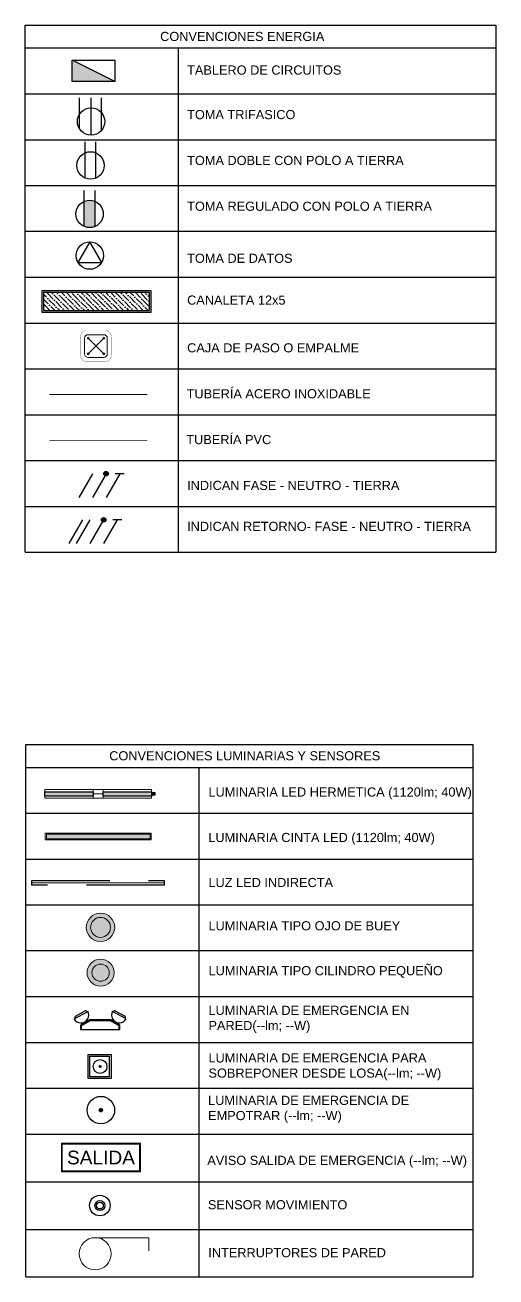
# Model space of a CAD drawing. Header units: millimetres. Extents: x -629 to 509, y -240 to 968.
# Drawn here: x 351.2 to 356.37, y 44.41 to 58.12 of the extents above; entities that cross this region are included whole.
import ezdxf
from ezdxf.lldxf.tags import DXFTag

# ---------------------------------------------------------------- set-up
doc = ezdxf.new("R2010")
doc.units = ezdxf.units.MM
for name, pattern in [('CONTINUA', [0]), ('DASHED2', [9.525, 6.35, -3.175]), ('LÍNEAS_OCULTASX2', [0.75, 0.5, -0.25])]:
    doc.linetypes.add(name, pattern=pattern)
for name, color, linetype in [('-ALAMBRADO', 7, 'Continuous'), ('-CN-GYD-ILUMINACION-EM', 1, 'Continuous'), ('-CN-GYD-TEXTOS', 7, 'Continuous'), ('BYPASS', 7, 'Continuous'), ('CAJA DE PASO', 86, 'Continuous'), ('GG_EMERGENCIA 03', 1, 'Continuous'), ('GG_LUMINARIA LED HERMETICA', 1, 'Continuous'), ('GG_PROYECCION', 9, 'DASHED2'), ('LUMINARIA DE EMERGENCIA', 5, 'Continuous'), ('LUMINARIA EMERGENCIA DE EMPOTRAR', 1, 'Continuous'), ('LUMINARIA LED CIRCULAR', 7, 'Continuous'), ('LUZ LED INDIRECTA', 7, 'Continuous'), ('RE60', 7, 'Continuous'), ('SENSOR MOVIMIENTO', 3, 'Continuous'), ('T', 1, 'Continuous'), ('TB', 7, 'Continuous'), ('TOMA REGULADO', 1, 'Continuous'), ('TOMA TRIFASICO', 1, 'Continuous')]:
    doc.layers.add(name, color=color, linetype=linetype)
for name, color, linetype, lineweight in [('-CN-GYD-INTERRUPTORES DE PARED', 3, 'Continuous', 20), ('-CN-GYD-LUMINARIA CINTA LED', 4, 'Continuous', 18), ('-CN-GYD-TUBERIA PVC', 96, 'PVC_LINE', 25), ('-CN-GYD-TUBERÍA ILUMINACION', 250, 'Continuous', 18), ('-CN-GYD-TUBERÍA PRINCIPAL ILUMINACION', 5, 'Continuous', 5), ('-CN-GYD-TUBERÍA TOMACORRIENTE PVC', 86, 'Continuous', 18), ('_TEXTO', 7, 'Continuous', 9), ('L', 7, 'Continuous', 15), ('LUMINARIA DE EMERGENCIA PARA SOBREPONER', 7, 'Continuous', 25), ('RE80', 7, 'Continuous', 15)]:
    doc.layers.add(name, color=color, linetype=linetype, lineweight=lineweight)
doc.layers.add('JCA_HATCH 254', color=7, linetype='Continuous', true_color=0xd1d1d1)
doc.styles.add('GYD', font='arial.ttf', dxfattribs={"height": 2.5})
doc.styles.add('ROMANS', font='arial.ttf')
doc.styles.get("Standard").update_dxf_attribs({"font": 'arial.ttf'})
tags = doc.linetypes.add('EMT_LINE', pattern='A,0.5,-0.2,["EMT",Standard,S=0.1,R=0,X=-0.1,Y=-0.05],-0.25', length=0.95).pattern_tags.tags
tags[6] = DXFTag(74, 10)
tags = doc.linetypes.add('PVC_LINE', pattern='A,0.5,-0.2,["PVC",Standard,S=0.1,R=0,X=-0.1,Y=-0.05],-0.25', length=0.95).pattern_tags.tags
tags[6] = DXFTag(74, 10)
pattern_1 = [(0, (0, 0), (0, 6.985), [5.08, -1.905]), (90, (0, 0), (-6.985, 4e-16), [5.08, -1.905])]
pattern_2 = [(270, (73.633, -1.35), (10.40324, -6.00631), [1.50158, -10.51105]), (360, (73.6335, -2.101), (10.40324, 6.00631), [0.75079, -20.05569]), (360, (73.6335, -2.289), (10.40324, 6.00631), [0.60063, -20.20584]), (360, (73.6335, -1.9134), (10.40324, 6.00631), [0.60063, -20.20584]), (330, (73.633, -2.477), (10.40324, 6.00631), [0.4805, -11.53212]), (30, (73.633, -1.726), (4e-09, 12.01262), [0.4805, -11.53212])]

# ---------------------------------------------------------------- blocks, each defined once
blk = doc.blocks.new('Sensor 360º_')
at = {"layer": 'SENSOR MOVIMIENTO'}
for radius in [0.113, 0.054, 0.0375]:
    blk.add_circle((0, 0), radius, dxfattribs=at)
blk = doc.blocks.new('OJO DE BUEY 12W')
at = {"layer": '-CN-GYD-TUBERÍA ILUMINACION', "linetype": 'EMT_LINE', "lineweight": 5, "ltscale": 10}
h = blk.add_hatch(color=256, dxfattribs=at)
h.dxf.hatch_style = 1
h.set_gradient(color1=(147, 149, 152), color2=(248, 246, 176), name='SPHERICAL')
edge = h.paths.add_edge_path()
edge.add_arc((0, 0), 72.7, 0, 360)
at = {"layer": 'JCA_HATCH 254', "transparency": 33554687}
h = blk.add_hatch(color=256, dxfattribs=at)
h.dxf.hatch_style = 1
h.paths.add_polyline_path([(-103.7, 0, 1), (103.7, 0, 1)])
h.paths.add_polyline_path([(72.7, 0, -1), (-72.7, 0, -1)], flags=16)
at = {"layer": '-CN-GYD-TUBERÍA ILUMINACION', "linetype": 'Continuous', "lineweight": 5, "ltscale": 10}
for radius in [103.7, 72.7]:
    blk.add_circle((0, 0), radius, dxfattribs=at)
blk = doc.blocks.new('Salida_3.8W')
h = blk.add_hatch()
h.set_pattern_fill('ANGLE', color=256)
h.set_pattern_definition(pattern_1)
h.paths.add_polyline_path([(0.434, -0.01), (0.434, 0.303), (-0.434, 0.303), (-0.434, -0.01)])
h.paths.add_polyline_path([(-0.424, 0), (-0.424, 0.293), (0.424, 0.293), (0.424, 0)], flags=16)
h = blk.add_hatch()
h.set_pattern_fill('ANGLE', color=256)
h.set_pattern_definition(pattern_1)
h.paths.add_polyline_path([(0.434, -0.01), (0.434, 0.303), (-0.434, 0.303), (-0.434, -0.01)])
h.paths.add_polyline_path([(-0.424, 0), (-0.424, 0.293), (0.424, 0.293), (0.424, 0)], flags=16)
at = {"layer": 'L'}
h = blk.add_hatch(dxfattribs=at)
h.set_pattern_fill('ANGLE', color=3)
h.set_pattern_definition([(0, (-44.6785, -37.2514), (0, 6.985), [5.08, -1.905]), (90, (-44.6785, -37.2514), (-6.985, 4e-16), [5.08, -1.905])])
h.paths.add_polyline_path([(0.434, -0.01), (0.434, 0.303), (-0.434, 0.303), (-0.434, -0.01)])
h.paths.add_polyline_path([(-0.424, 0), (-0.424, 0.293), (0.424, 0.293), (0.424, 0)], flags=16)
h = blk.add_hatch(color=3, dxfattribs=at)
h.paths.add_polyline_path([(0.434, -0.01), (0.434, 0.303), (-0.434, 0.303), (-0.434, -0.01)])
h.paths.add_polyline_path([(-0.424, 0), (-0.424, 0.293), (0.424, 0.293), (0.424, 0)], flags=16)
at = {"layer": 'L', "color": 3}
for points in [[(-0.434, 0.303), (0.434, 0.303), (0.434, -0.01), (-0.434, -0.01)], [(-0.424, 0.293), (0.424, 0.293), (0.424, 0), (-0.424, 0)]]:
    blk.add_lwpolyline(points, close=True, dxfattribs=at)
at = {"layer": 'L', "color": 3, "insert": (0, 0.146, 712.661), "char_height": 0.15, "width": 0.84839, "attachment_point": 5}
blk.add_mtext('\\pxqc;SALIDA', dxfattribs=at)
blk = doc.blocks.new('*U75')
at = {"layer": '-CN-GYD-ILUMINACION-EM', "ltscale": 0.3}
for p, q in [((-114, 285), (-197, 136)), ((-119, 277), (-119, 277)), ((-145, 270), (-200, 170)), ((-193, 144), (-193, 144)), ((-114, -285), (-197, -136)), ((-145, -270), (-200, -170)), ((-193, -144), (-193, -144)), ((-119, -277), (-119, -277))]:
    blk.add_line(p, q, dxfattribs=at)
at = {"layer": '-CN-GYD-ILUMINACION-EM'}
for p, q in [((0, 217), (-46, 217)), ((0, 207), (-40, 207)), ((0, -217), (0, 217)), ((-104, 116), (-104, -116)), ((-94, 114), (-94, -114)), ((-46, -217), (0, -217)), ((-40, -207), (0, -207))]:
    blk.add_line(p, q, dxfattribs=at)
for points in [[(-96, 130), (-110, 138)], [(-46, 217), (-104, 116)], [(-40, 207), (-94, 114)], [(-56, 199), (-70, 208)], [(-96, -130), (-110, -138)], [(-46, -217), (-104, -116)], [(-40, -207), (-94, -114)], [(-56, -199), (-70, -208)]]:
    blk.add_lwpolyline(points, dxfattribs=at)
at = {"layer": '-CN-GYD-ILUMINACION-EM', "ltscale": 0.3}
for centre, radius, start, end in [((-156, 211), 85.5, 240.9715, 60.9715), ((-128, 260), 19.1, 60.9715, 150.9715), ((-183, 161), 19.1, 150.9715, 240.9715), ((-156, -211), 85.5, 299.0285, 119.0285), ((-183, -161), 19.1, 119.0285, 209.0285), ((-128, -260), 19.1, 209.0285, 299.0285)]:
    blk.add_arc(centre, radius, start, end, dxfattribs=at)
at = {"layer": '-CN-GYD-TEXTOS', "style": 'GYD'}
blk.add_attdef('5', (-68, -406), '', height=125, rotation=90, dxfattribs=at)
blk = doc.blocks.new('A$Cc7fbbbd8')
at = {"layer": 'GG_EMERGENCIA 03', "ltscale": 0.3}
h = blk.add_hatch(dxfattribs=at)
h.set_pattern_fill('ANSI31', color=256, scale=0.0005, angle=90)
h.set_pattern_definition([(135, (0.0614115, 0.0595737), (-0.00112253, -0.00112253), [])])
edge = h.paths.add_edge_path()
edge.add_arc((0.0614, 0.1), 0.00475, 0, 360)
for points in [[(-0.005, 0.0348), (-0.005, 0.1606), (0.1278, 0.1606), (0.1278, 0.0348)], [(0.005, 0.0448), (0.005, 0.1506), (0.1178, 0.1506), (0.1178, 0.0448)]]:
    blk.add_lwpolyline(points, close=True, dxfattribs=at)
for radius in [0.0376, 0.00475]:
    blk.add_circle((0.0614, 0.1), radius, dxfattribs=at)
blk = doc.blocks.new('Luminaria Lineal lumen')
at = {"layer": '-CN-GYD-INTERRUPTORES DE PARED'}
h = blk.add_hatch(dxfattribs=at)
h.set_pattern_fill('SWAMP', color=252, scale=0.5, angle=90)
h.set_pattern_definition([(90, (-99.318, -5.545), (-10.99852, 6.35), [1.5875, -11.1125]), (180, (-99.3185, -4.7517), (-10.99852, -6.35), [0.79375, -21.2033]), (180, (-99.3185, -4.553), (-10.99852, -6.35), [0.635, -21.36205]), (180, (-99.3185, -4.95), (-10.99852, -6.35), [0.635, -21.36205]), (150, (-99.318, -4.355), (-10.99852, -6.35), [0.508, -12.192]), (210, (-99.318, -5.149), (-5e-09, -12.7), [0.508, -12.192])])
h.paths.add_polyline_path([(-560, 25), (-560, -25), (560, -25), (560, 25)])
at = {"layer": '-CN-GYD-INTERRUPTORES DE PARED', "color": 4}
for points in [[(-572, -37), (-572, 37), (572, 37), (572, -37)], [(-560, -25), (-560, 25), (560, 25), (560, -25)]]:
    blk.add_lwpolyline(points, close=True, dxfattribs=at)
blk = doc.blocks.new('GG_HERMETICA')
h = blk.add_hatch()
h.set_pattern_fill('SWAMP', color=252, scale=0.472938, angle=270)
h.set_pattern_definition(pattern_2)
h.paths.add_polyline_path([(-20, -30), (-20, 17), (-550, 17), (-550, -30)])
h = blk.add_hatch()
h.set_pattern_fill('SWAMP', color=252, scale=0.472938, angle=270)
h.set_pattern_definition(pattern_2)
h.paths.add_polyline_path([(620, -30), (620, 17), (90, 17), (90, -30)])
at = {"layer": '-CN-GYD-INTERRUPTORES DE PARED', "color": 1, "extrusion": (0, 0, -1)}
for p, q in [((-550, -53), (-550, 40)), ((-550, 40), (-525, 40)), ((-525, 40), (-20, 40)), ((90, 40), (620, 40)), ((620, 40), (620, -53)), ((-20, -53), (-550, -53)), ((594, -53), (90, -53)), ((620, -53), (594, -53))]:
    blk.add_line(p, q, dxfattribs=at)
at = {"layer": '-CN-GYD-INTERRUPTORES DE PARED', "color": 1}
for p, q in [((90, 40), (-20, 40)), ((-20, 40), (-20, -53)), ((90, -53), (90, 40)), ((622, 6), (620, 6)), ((620, 6), (620, -6)), ((622, 10), (623, 11)), ((622, 8), (622, 10)), ((622, 7), (622, 8)), ((622, 5), (622, 7)), ((622, -6), (622, 6)), ((623, 4), (622, 5)), ((622, -3), (623, 1)), ((623, 11), (623, 11)), ((623, 11), (630, 11)), ((623, 1), (623, 4)), ((623, 1), (623, 1)), ((630, 11), (630, 6)), ((630, 6), (631, 6)), ((631, 6), (631, 9)), ((631, 9), (639, 9)), ((639, 9), (639, 6)), ((639, 6), (640, 6)), ((640, 10), (650, 10)), ((640, 6), (640, 10)), ((650, 10), (652, 8)), ((652, 8), (656, 8)), ((656, 8), (658, 8)), ((658, 8), (661, 5)), ((661, 5), (661, -6)), ((-20, -6), (90, -6)), ((620, -19), (620, -6)), ((622, -19), (620, -19)), ((622, -6), (622, -3)), ((622, -6), (622, -9)), ((622, -6), (622, -19)), ((622, -9), (623, -13)), ((623, -17), (622, -18)), ((622, -18), (622, -19)), ((622, -19), (622, -21)), ((622, -21), (622, -22)), ((622, -22), (623, -24)), ((623, -13), (623, -14)), ((623, -14), (623, -17)), ((623, -24), (623, -24)), ((623, -24), (630, -24)), ((630, -24), (630, -19)), ((630, -19), (631, -19)), ((631, -19), (631, -22)), ((631, -22), (639, -22)), ((639, -22), (639, -19)), ((639, -19), (640, -19)), ((640, -19), (640, -22)), ((640, -22), (650, -22)), ((650, -22), (652, -20)), ((652, -20), (656, -20)), ((656, -20), (658, -20)), ((658, -20), (661, -17)), ((661, -17), (661, -6))]:
    blk.add_line(p, q, dxfattribs=at)
for points in [[(623, 4), (630, 4)], [(623, 1), (630, 1)], [(629, 11), (629, 4), (629, 1), (629, -6)], [(630, 6), (630, -6)], [(631, 6), (631, -6)], [(639, 2), (631, 2)], [(639, 6), (639, -6)], [(640, 6), (640, -6)], [(640, 1), (650, 1), (650, 3), (640, 3)], [(650, 3), (652, 5)], [(650, 1), (652, -3)], [(652, 8), (652, -6)], [(-20, -53), (90, -53)], [(623, -14), (630, -14)], [(623, -17), (630, -17)], [(629, -24), (629, -17), (629, -14), (629, -6)], [(630, -19), (630, -6)], [(631, -19), (631, -6)], [(639, -15), (631, -15)], [(639, -19), (639, -6)], [(640, -19), (640, -6)], [(640, -14), (650, -14), (650, -15), (640, -15)], [(650, -14), (652, -10)], [(650, -15), (652, -17)], [(652, -20), (652, -6)]]:
    blk.add_lwpolyline(points, dxfattribs=at)
at = {"color": 1}
for points in [[(-20, 17), (-20, -30), (-550, -30), (-550, 17)], [(620, 17), (620, -30), (90, -30), (90, 17)]]:
    blk.add_lwpolyline(points, close=True, dxfattribs=at)
blk = doc.blocks.new('A$C9f2337e8')
at = {"layer": 'GG_PROYECCION', "color": 40, "linetype": 'CONTINUA', "ltscale": 0.3, "true_color": 0xf8d731, "const_width": 0.01}
blk.add_lwpolyline([(-6.832, -0.371), (0.409, -0.371)], dxfattribs=at)
at = {"layer": 'GG_PROYECCION', "color": 0, "ltscale": 0.3}
blk.add_lwpolyline([(-6.832, -0.396), (-6.832, -0.346), (0.409, -0.346), (0.409, -0.396)], close=True, dxfattribs=at)
blk = doc.blocks.new('A$Cd32da91f')
at = {"layer": '-CN-GYD-TUBERÍA ILUMINACION', "linetype": 'EMT_LINE', "lineweight": 5, "ltscale": 10}
h = blk.add_hatch(color=256, dxfattribs=at)
h.dxf.hatch_style = 1
h.set_gradient(color1=(248, 215, 49), color2=(248, 215, 49), name='INVSPHERICAL')
h.paths.add_polyline_path([(0.0875, -0.0302), (0.0971, -0.032), (0.1061, -0.0355), (0.1144, -0.0406), (0.1216, -0.0472), (0.1274, -0.0549), (0.1318, -0.0636), (0.1344, -0.073), (0.1353, -0.0827), (0.1344, -0.0923), (0.1318, -0.1017), (0.1274, -0.1104), (0.1216, -0.1181), (0.1144, -0.1247), (0.1061, -0.1298), (0.0971, -0.1333), (0.0875, -0.1351), (0.0778, -0.1351), (0.0682, -0.1333), (0.0592, -0.1298), (0.0509, -0.1247), (0.0437, -0.1181), (0.0379, -0.1104), (0.0336, -0.1017), (0.0309, -0.0923), (0.03, -0.0827), (0.0309, -0.073), (0.0336, -0.0636), (0.0379, -0.0549), (0.0437, -0.0472), (0.0509, -0.0406), (0.0592, -0.0355), (0.0682, -0.032), (0.0778, -0.0302)])
at = {"transparency": 33554687}
h = blk.add_hatch(color=256, dxfattribs=at)
h.dxf.hatch_style = 1
edge = h.paths.add_edge_path()
edge.add_ellipse((0.0827, -0.0827), major_axis=(0.0584, 0.0584), ratio=1, start_angle=0, end_angle=360)
edge = h.paths.add_edge_path(flags=16)
edge.add_ellipse((0.0827, -0.0827), major_axis=(0.0372, 0.0372), ratio=1, start_angle=0, end_angle=360)
h = blk.add_hatch(color=256, dxfattribs=at)
h.dxf.hatch_style = 1
edge = h.paths.add_edge_path()
edge.add_ellipse((0.0827, -0.0827), major_axis=(0.0514, 0.0514), ratio=1, start_angle=0, end_angle=360)
edge.add_ellipse((0.0827, -0.0827), major_axis=(0.0584, 0.0584), ratio=1, start_angle=0, end_angle=360)
edge.add_ellipse((0.0827, -0.0827), major_axis=(0.0514, 0.0514), ratio=1, start_angle=0, end_angle=360)
edge.add_ellipse((0.0827, -0.0827), major_axis=(0.0584, 0.0584), ratio=1, start_angle=0, end_angle=360)
edge.add_ellipse((0.0827, -0.0827), major_axis=(0.0514, 0.0514), ratio=1, start_angle=0, end_angle=360)
edge.add_ellipse((0.0827, -0.0827), major_axis=(0.0584, 0.0584), ratio=1, start_angle=0, end_angle=360)
at = {"layer": '-CN-GYD-TUBERÍA ILUMINACION', "linetype": 'Continuous', "ltscale": 10}
for major_axis in [(0.0584, 0.0584), (0.0372, 0.0372)]:
    blk.add_ellipse((0.0827, -0.0827), major_axis=major_axis, ratio=1, start_param=5.497787, end_param=11.780972, dxfattribs=at)
blk = doc.blocks.new('A$C078c93ae')
at = {"layer": 'LUMINARIA EMERGENCIA DE EMPOTRAR', "ltscale": 0.3}
h = blk.add_hatch(dxfattribs=at)
h.set_pattern_fill('ANSI31', color=256, scale=0.001)
h.set_pattern_definition([(45, (-0.005658, 0.0751944), (-0.00224506, 0.00224506), [])])
edge = h.paths.add_edge_path()
edge.add_arc((0.0752, 0.0752), 0.00949, 0, 360)
for radius in [0.0752, 0.00949]:
    blk.add_circle((0.0752, 0.0752, 0), radius, dxfattribs=at)
blk = doc.blocks.new('t')
at = {"layer": 'T'}
for p, q in [((0.0063, 0.03), (0.2042, 0.03)), ((0.0063, -0.03), (0.2042, -0.03))]:
    blk.add_line(p, q, dxfattribs=at)
blk.add_circle((0.075, 0), 0.075, dxfattribs=at)
blk = doc.blocks.new('TB')
at = {"layer": 'TB'}
h = blk.add_hatch(color=256, dxfattribs=at)
h.dxf.hatch_style = 1
h.paths.add_polyline_path([(0.1564, 0), (-0.1564, 0.1562), (-0.1564, 0)])
blk.add_lwpolyline([(-0.1564, 0.1562), (0.1564, 0.1562), (0.1564, 0), (-0.1564, 0)], close=True, dxfattribs=at)
blk.add_lwpolyline([(0.1564, 0), (-0.1564, 0.1562)], dxfattribs=at)
blk = doc.blocks.new('Caja de paso')
at = {"layer": '-CN-GYD-TUBERÍA TOMACORRIENTE PVC', "const_width": 0.00173}
blk.add_lwpolyline([(-0.1111, 0.0667), (-0.1111, -0.0667, 0.414214), (-0.0667, -0.1111), (0.0667, -0.1111, 0.414214), (0.1111, -0.0667), (0.1111, 0.0667, 0.414214), (0.0667, 0.1111), (-0.0667, 0.1111, 0.414214)], format="xyb", close=True, dxfattribs=at)
at = {"layer": '-CN-GYD-TUBERÍA TOMACORRIENTE PVC'}
blk.add_lwpolyline([(-0.0566, -0.0819), (0.0566, -0.0819, 0.414214), (0.0819, -0.0566), (0.0819, 0.0566, 0.414214), (0.0566, 0.0819), (-0.0566, 0.0819, 0.414214), (-0.0819, 0.0566), (-0.0819, -0.0566, 0.414214)], format="xyb", close=True, dxfattribs=at)
at = {"layer": '-CN-GYD-TUBERÍA TOMACORRIENTE PVC', "linetype": 'LÍNEAS_OCULTASX2'}
for points in [[(-0.0566, 0.0566), (0.0566, -0.0566)], [(0.0566, 0.0566), (-0.0566, -0.0566)]]:
    blk.add_lwpolyline(points, dxfattribs=at)
at = {"layer": '-CN-GYD-TUBERÍA TOMACORRIENTE PVC'}
for centre in [(-0.0566, 0.0566), (0.0566, 0.0566), (-0.0566, -0.0566), (0.0566, -0.0566)]:
    blk.add_circle(centre, 0.00665, dxfattribs=at)
blk = doc.blocks.new('3x')
at = {"layer": '-ALAMBRADO'}
h = blk.add_hatch(color=256, dxfattribs=at)
edge = h.paths.add_edge_path()
edge.add_arc((0.078, 0.13), 0.025, 0, 360)
for p, q in [((-0.152, 0.13), (-0.302, -0.13)), ((-0.072, 0.13), (-0.222, -0.13)), ((0.078, 0.13), (-0.072, -0.13)), ((0.228, 0.13), (0.078, -0.13))]:
    blk.add_line(p, q, dxfattribs=at)
blk.add_lwpolyline([(0.278, 0.13), (0.178, 0.13)], dxfattribs=at)
blk.add_circle((0.078, 0.13), 0.025, dxfattribs=at)
blk = doc.blocks.new('*U60')
at = {"layer": '-ALAMBRADO'}
blk.add_blockref('3x', (0, 0), dxfattribs=at)
blk = doc.blocks.new('2x')
at = {"layer": '-ALAMBRADO'}
h = blk.add_hatch(color=256, dxfattribs=at)
edge = h.paths.add_edge_path()
edge.add_arc((0.075, 0.13), 0.025, 0, 360)
for p, q in [((-0.075, 0.13), (-0.225, -0.13)), ((0.075, 0.13), (-0.075, -0.13)), ((0.225, 0.13), (0.075, -0.13))]:
    blk.add_line(p, q, dxfattribs=at)
blk.add_lwpolyline([(0.275, 0.13), (0.175, 0.13)], dxfattribs=at)
blk.add_circle((0.075, 0.13), 0.025, dxfattribs=at)
blk = doc.blocks.new('*U63')
at = {"layer": '-ALAMBRADO'}
blk.add_blockref('2x', (0, 0), dxfattribs=at)
blk = doc.blocks.new('A$Cce91d04e')
at = {"layer": 'T'}
blk.add_lwpolyline([(0.1402, 0.038), (0.0743, 0.15), (0.0098, 0.038)], close=True, dxfattribs=at)
blk.add_ellipse((0.075, 0.075), major_axis=(-0.053, 0.053), ratio=1, start_param=-0.785398, end_param=5.497787, dxfattribs=at)
blk = doc.blocks.new('*U106')
at = {"linetype": 'Continuous', "true_color": 0x6b6bff}
h = blk.add_hatch(dxfattribs=at)
h.set_pattern_fill('ANSI36', color=171, scale=12.01033, angle=180)
h.set_pattern_definition([(225, (5431875.837, 2115561.8), (-20.2229691, -74.15088673), [95.3319906, -19.0663981, 0, -19.0663981])])
h.paths.add_polyline_path([(3125296, 1822009), (3125491, 1822009), (3125491, 1823170), (3125296, 1823170)])
at = {"color": 171, "linetype": 'Continuous', "true_color": 0x6b6bff}
for points in [[(3125276, 1821989), (3125511, 1821989), (3125511, 1823190), (3125276, 1823190)], [(3125296, 1822009), (3125491, 1822009), (3125491, 1823170), (3125296, 1823170)]]:
    blk.add_lwpolyline(points, close=True, dxfattribs=at)
blk = doc.blocks.new('A$C28df0a04')
at = {"layer": 'TOMA REGULADO'}
h = blk.add_hatch(color=256, dxfattribs=at)
h.dxf.hatch_style = 1
edge = h.paths.add_edge_path()
edge.add_ellipse((0.15, 0.15), major_axis=(-0.106, 0.106), ratio=1, start_angle=291.4218, end_angle=338.5782)
edge.add_line((0.09, 0.287), (0.09, 0.013))
edge.add_ellipse((0.15, 0.15), major_axis=(-0.106, 0.106), ratio=1, start_angle=111.4218, end_angle=158.5782)
edge.add_line((0.21, 0.013), (0.21, 0.287))
for p, q in [((0.09, 0.013), (0.09, 0.408)), ((0.21, 0.013), (0.21, 0.408))]:
    blk.add_line(p, q, dxfattribs=at)
blk.add_ellipse((0.15, 0.15), major_axis=(-0.106, 0.106), ratio=1, dxfattribs=at)
blk = doc.blocks.new('A$C8f8caf15')
at = {"layer": 'T'}
for p, q in [((0.067, -0.025), (0.408, -0.025)), ((0.013, -0.153), (0.408, -0.153)), ((0.053, -0.264), (0.408, -0.264))]:
    blk.add_line(p, q, dxfattribs=at)
blk.add_ellipse((0.15, -0.15), major_axis=(0.106, 0.106), ratio=1, start_param=5.497787, end_param=11.780972, dxfattribs=at)

msp = doc.modelspace()

# ---------------------------------------------------------------- linework, layer by layer
at = {"layer": '-CN-GYD-INTERRUPTORES DE PARED', "color": 3, "extrusion": (0, 0, -1)}
for p, q in [((351.972, 44.839, 0), (352.56, 44.839, 0)), ((352.56, 44.839, 0), (352.56, 44.695, 0))]:
    msp.add_line(p, q, dxfattribs=at)
msp.add_circle((-351.972, 44.663, 0), 0.176, dxfattribs=at)
at = {"layer": '-CN-GYD-TUBERIA PVC', "linetype": 'PVC_LINE', "ltscale": 10, "const_width": 0.01, "elevation": 0}
msp.add_lwpolyline([(351.469, 53.573), (352.544, 53.573)], dxfattribs=at)
at = {"layer": '-CN-GYD-TUBERÍA PRINCIPAL ILUMINACION', "linetype": 'EMT_LINE', "ltscale": 10, "const_width": 0.01, "elevation": 0}
msp.add_lwpolyline([(351.469, 54.075), (352.544, 54.075)], dxfattribs=at)
at = {"layer": 'RE60'}
for p, q in [((356.368, 58.123, 0), (356.368, 52.348, 0)), ((352.881, 57.872, 0), (352.881, 52.348, 0)), ((351.203, 57.369, 0), (356.368, 57.369, 0)), ((351.203, 56.867, 0), (356.368, 56.867, 0)), ((351.203, 56.365, 0), (356.368, 56.365, 0)), ((351.203, 55.863, 0), (356.368, 55.863, 0)), ((351.203, 55.361, 0), (356.368, 55.361, 0)), ((351.203, 54.858, 0), (356.368, 54.858, 0)), ((351.203, 54.356, 0), (356.368, 54.356, 0)), ((351.203, 53.854, 0), (356.368, 53.854, 0)), ((351.203, 53.352, 0), (356.368, 53.352, 0)), ((351.203, 52.85, 0), (356.368, 52.85, 0)), ((351.203, 52.348, 0), (356.368, 52.348, 0)), ((351.213, 44.409, 0), (351.213, 50.242, 0)), ((353.109, 49.991, 0), (353.109, 44.409, 0)), ((351.213, 49.489, 0), (356.117, 49.489, 0)), ((351.213, 48.987, 0), (356.117, 48.987, 0)), ((351.213, 48.485, 0), (356.117, 48.485, 0)), ((351.213, 47.983, 0), (356.117, 47.983, 0)), ((351.213, 47.48, 0), (356.117, 47.48, 0)), ((351.213, 46.978, 0), (356.117, 46.978, 0)), ((351.213, 46.476, 0), (356.117, 46.476, 0)), ((351.213, 45.974, 0), (356.117, 45.974, 0)), ((351.213, 45.452, 0), (356.117, 45.452, 0)), ((351.213, 44.93, 0), (356.117, 44.93, 0)), ((351.213, 44.409, 0), (356.117, 44.409, 0))]:
    msp.add_line(p, q, dxfattribs=at)
at = {"layer": 'RE60', "elevation": 0}
for points in [[(351.203, 58.123), (356.368, 58.123)], [(351.203, 52.348), (351.203, 58.123)], [(351.203, 57.872), (356.368, 57.872)], [(351.213, 50.242), (356.117, 50.242)], [(356.117, 49.489), (356.117, 50.242)], [(351.213, 49.991), (356.117, 49.991)], [(356.117, 44.409), (356.117, 49.554)]]:
    msp.add_lwpolyline(points, dxfattribs=at)

# ---------------------------------------------------------------- block references
at = {"layer": '-CN-GYD-LUMINARIA CINTA LED', "xscale": -0.001016, "yscale": 0.001016, "zscale": 0.288, "rotation": 180}
msp.add_blockref('Luminaria Lineal lumen', (352.006, 49.234), dxfattribs=at)
at = {"ltscale": 0.5, "xscale": 0.001, "yscale": 0.001, "zscale": 0.001, "rotation": 90}
msp.add_blockref('*U106', (2174.576, -3070.3), dxfattribs=at)
at = {"layer": '_TEXTO', "linetype": 'Continuous', "ltscale": 10}
for name, p, zscale in [('*U63', (352.017, 53.078, 0), 0.5), ('*U60', (351.987, 52.572, 0), 320)]:
    msp.add_blockref(name, p, dxfattribs=dict(at, zscale=zscale))
at = {"layer": 'BYPASS', "xscale": 1.8, "yscale": 1.8}
msp.add_blockref('A$Cd32da91f', (351.883, 47.891), dxfattribs=at)
at = {"layer": 'CAJA DE PASO', "linetype": 'Continuous', "ltscale": 10, "xscale": 1.523145158877299, "yscale": 1.523145158877299, "zscale": 1.523145158877299}
msp.add_blockref('Caja de paso', (351.981, 54.606, 0), dxfattribs=at)
at = {"layer": 'GG_LUMINARIA LED HERMETICA', "xscale": 0.001, "yscale": 0.001, "zscale": 0.001}
msp.add_blockref('GG_HERMETICA', (351.971, 49.707), dxfattribs=at)
at = {"layer": 'L'}
msp.add_blockref('Salida_3.8W', (352.036, 45.57, 0), dxfattribs=at)
at = {"layer": 'LUMINARIA DE EMERGENCIA', "linetype": 'Continuous', "ltscale": 10, "xscale": 0.001, "yscale": 0.001, "zscale": 0.001, "rotation": 270}
msp.add_blockref('*U75', (352.027, 47.121, 0), dxfattribs=at)
at = {"layer": 'LUMINARIA DE EMERGENCIA PARA SOBREPONER', "xscale": 2, "yscale": 2, "zscale": 2, "rotation": 270}
msp.add_blockref('A$Cc7fbbbd8', (351.826, 46.837, 0), dxfattribs=at)
at = {"layer": 'LUMINARIA EMERGENCIA DE EMPOTRAR', "xscale": 2, "yscale": 2}
for name, p in [('A$Cce91d04e', (351.764, 55.447)), ('A$C078c93ae', (351.885, 46.086))]:
    msp.add_blockref(name, p, dxfattribs=at)
at = {"layer": 'LUMINARIA LED CIRCULAR', "xscale": 0.0015, "yscale": 0.0015, "zscale": 0.578415361173768}
msp.add_blockref('OJO DE BUEY 12W', (352.031, 48.238), dxfattribs=at)
at = {"layer": 'LUZ LED INDIRECTA', "xscale": 0.2}
msp.add_blockref('A$C9f2337e8', (352.646, 49.097, 0), dxfattribs=at)
at = {"layer": 'SENSOR MOVIMIENTO'}
msp.add_blockref('Sensor 360º_', (352.024, 45.191, 0), dxfattribs=at)
at = {"layer": 'T', "xscale": 2, "yscale": 2, "zscale": 1.5, "rotation": 90}
msp.add_blockref('t', (351.921, 56.435, 0), dxfattribs=at)
at = {"layer": 'TB', "xscale": 1.5, "yscale": 1.5, "zscale": 1.5}
msp.add_blockref('TB', (351.954, 57.503, 0), dxfattribs=at)
at = {"layer": 'TOMA REGULADO'}
msp.add_blockref('A$C28df0a04', (351.762, 55.903), dxfattribs=at)
at = {"layer": 'TOMA TRIFASICO', "rotation": 90}
msp.add_blockref('A$C8f8caf15', (351.777, 56.916), dxfattribs=at)

# ---------------------------------------------------------------- texts
at = {"layer": 'RE60', "ltscale": 0.02, "char_height": 0.1, "width": 5.55657, "attachment_point": 5, "style": 'ROMANS'}
for s, insert in [(' CONVENCIONES ENERGIA', (353.566, 57.997, 0)), ('CONVENCIONES LUMINARIAS Y SENSORES', (353.613, 50.117, 0))]:
    msp.add_mtext(s, dxfattribs=dict(at, insert=insert))
at = {"layer": 'RE80', "ltscale": 0.015, "char_height": 0.1, "attachment_point": 4, "style": 'ROMANS'}
for s, insert, width in [('\\pxl1,r1.8772;TABLERO DE CIRCUITOS', (352.881, 57.629, 0), 3.38772), ('\\pxl1,r1.8772;TOMA TRIFASICO', (352.881, 57.141, 0), 3.38772), ('\\pxl1,r1.8772;TOMA DOBLE CON POLO A TIERRA', (352.881, 56.639, 0), 3.38772), ('\\pxl1,r1.8772;TOMA REGULADO CON POLO A TIERRA', (352.881, 56.137, 0), 3.38772), ('\\pxl1,r1.8772;TOMA DE DATOS', (352.881, 55.567, 0), 3.38772), ('CANALETA 12x5', (352.981, 55.109), 3.38772), ('\\pxl1,r1.8772;CAJA DE PASO O EMPALME', (352.881, 54.586, 0), 3.38772), ('TUBERÍA ACERO INOXIDABLE', (352.976, 54.083, 0), 2.01185), ('TUBERÍA PVC', (352.972, 53.581, 0), 0.92699), ('\\pxl1,r1.8772;INDICAN FASE - NEUTRO - TIERRA', (352.881, 53.079, 0), 3.38772), ('\\pxl1,r1.8772,t34;INDICAN RETORNO- FASE - NEUTRO - TIERRA', (352.881, 52.63, 0), 3.52039), ('\\pxl1,r1.8772;LUMINARIA LED HERMETICA (1120lm; 40W)', (353.115, 49.706, 0), 4.02029), ('\\pxl1,r1.8772;LUMINARIA CINTA LED (1120lm; 40W)', (353.114, 49.208, 0), 4.02029), ('\\pxl1,r1.8772;LUZ LED INDIRECTA', (353.115, 48.729, 0), 1.70732), ('\\pxl1,r1.8772;LUMINARIA DE EMERGENCIA EN PARED(--lm; --W)', (353.115, 47.231, 0), 2.49295), ('\\pxl1,r1.8772;LUMINARIA DE EMERGENCIA PARA SOBREPONER DESDE LOSA(--lm; --W)', (353.115, 46.71, 0), 2.91315), ('\\pxl1,r1.8772;LUMINARIA DE EMERGENCIA DE EMPOTRAR (--lm; --W)', (353.111, 46.245, 0), 3.02409), ('\\pxl1,r1.8772;AVISO SALIDA DE EMERGENCIA (--lm; --W)', (353.102, 45.671, 0), 3.16485), ('\\pxl1,r1.8772;SENSOR MOVIMIENTO', (353.109, 45.199, 0), 3.38772)]:
    msp.add_mtext(s, dxfattribs=dict(at, insert=insert, width=width))
for s, insert in [('\\pxt5;LUMINARIA TIPO OJO DE BUEY', (353.215, 48.255)), ('\\pxt5;LUMINARIA TIPO CILINDRO PEQUEÑO', (353.216, 47.75, 0)), ('INTERRUPTORES DE PARED', (353.213, 44.674, 0))]:
    msp.add_mtext_dynamic_manual_height_columns(s, width=1414.4807, gutter_width=187.5, heights=[277.011], dxfattribs=dict(at, insert=insert))

doc.saveas('drawing.dxf')
